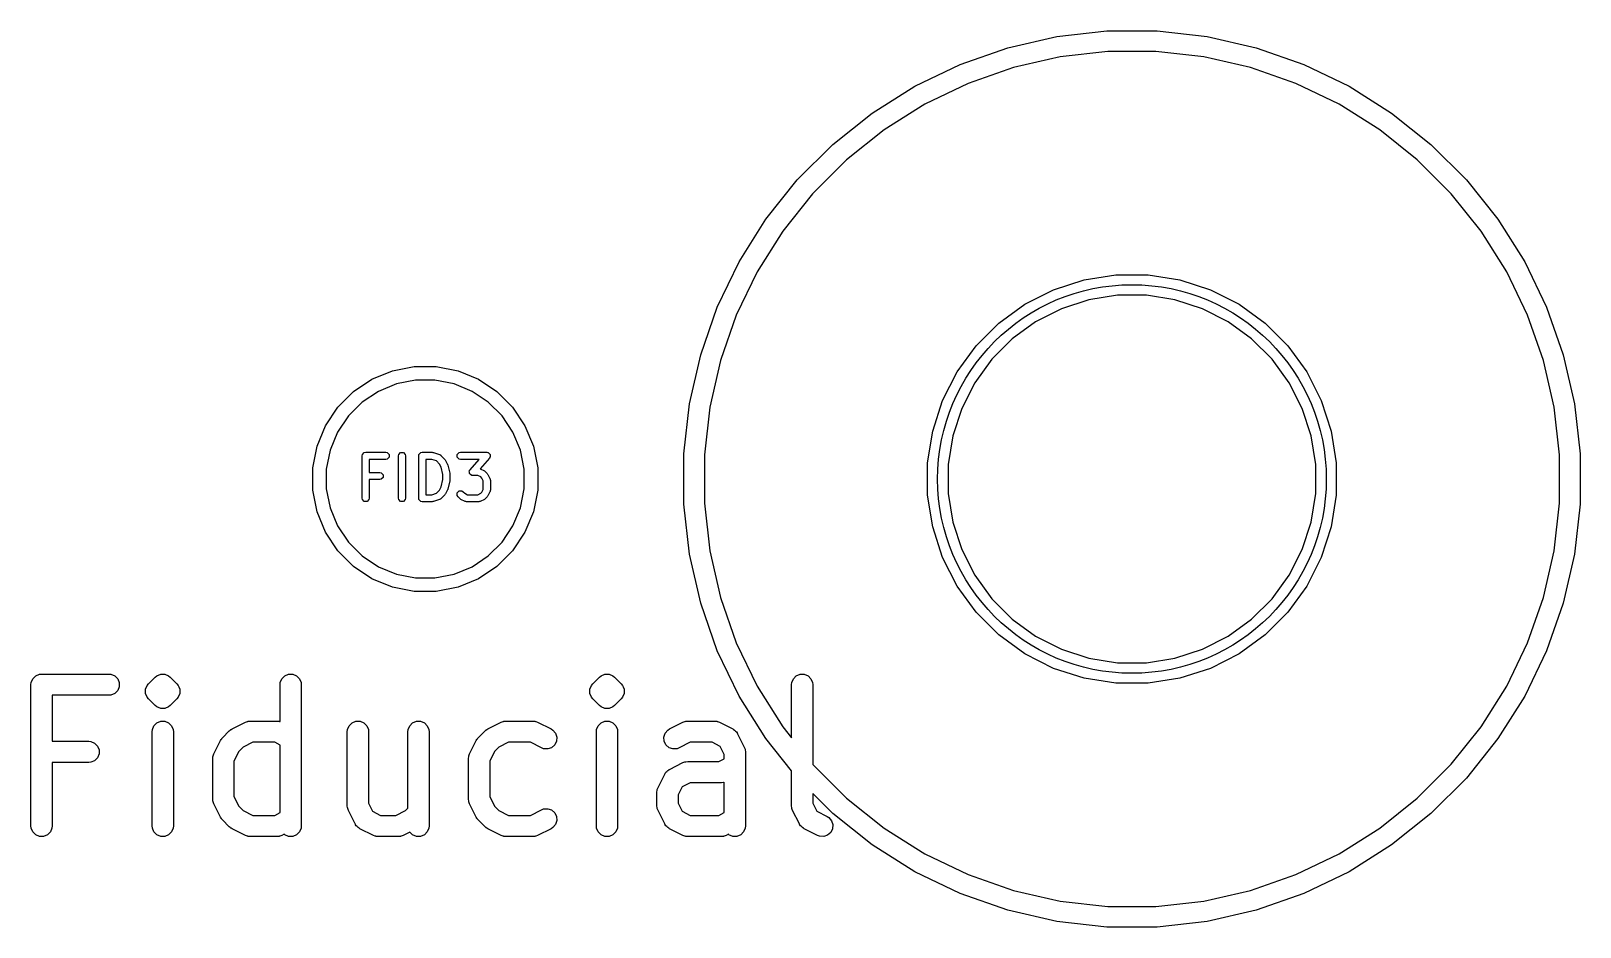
# Model space of a CAD drawing. Header units: inches. Extents: x 1.92 to 4.46, y -4.34 to -2.08.
# Drawn here: x 4.024 to 4.4555, y -4.2587 to -4.0091 of the extents above; entities that cross this region are included whole.
import ezdxf

# ---------------------------------------------------------------- set-up
doc = ezdxf.new("R2010")
doc.units = ezdxf.units.IN
doc.header["$MEASUREMENT"] = 0
doc.layers.add('BLACK', color=250, linetype='CONTINUOUS')

msp = doc.modelspace()

# ---------------------------------------------------------------- linework, layer by layer
at = {"layer": 'BLACK', "linetype": 'CONTINUOUS'}
for p, q in [((4.2961, -4.01374), (4.30977, -4.01062)), ((4.30977, -4.01062), (4.3237, -4.00905)), ((4.3237, -4.00905), (4.33772, -4.00905)), ((4.33772, -4.00905), (4.35165, -4.01062)), ((4.35165, -4.01062), (4.36531, -4.01374)), ((4.28287, -4.01837), (4.2961, -4.01374)), ((4.31073, -4.01626), (4.29769, -4.01924)), ((4.32402, -4.01476), (4.31073, -4.01626)), ((4.3374, -4.01476), (4.32402, -4.01476)), ((4.35069, -4.01626), (4.3374, -4.01476)), ((4.36373, -4.01924), (4.35069, -4.01626)), ((4.36531, -4.01374), (4.37854, -4.01837)), ((4.27024, -4.02446), (4.28287, -4.01837)), ((4.29769, -4.01924), (4.28506, -4.02366)), ((4.37636, -4.02366), (4.36373, -4.01924)), ((4.37854, -4.01837), (4.39117, -4.02446)), ((4.25837, -4.03191), (4.27024, -4.02446)), ((4.28506, -4.02366), (4.27301, -4.02946)), ((4.38841, -4.02946), (4.37636, -4.02366)), ((4.39117, -4.02446), (4.40304, -4.03191)), ((4.27301, -4.02946), (4.26168, -4.03658)), ((4.39973, -4.03658), (4.38841, -4.02946)), ((4.24742, -4.04065), (4.25837, -4.03191)), ((4.40304, -4.03191), (4.414, -4.04065)), ((4.26168, -4.03658), (4.25123, -4.04492)), ((4.41019, -4.04492), (4.39973, -4.03658)), ((4.2375, -4.05056), (4.24742, -4.04065)), ((4.414, -4.04065), (4.42391, -4.05056)), ((4.25123, -4.04492), (4.24177, -4.05438)), ((4.41965, -4.05438), (4.41019, -4.04492)), ((4.22876, -4.06152), (4.2375, -4.05056)), ((4.42391, -4.05056), (4.43265, -4.06152)), ((4.24177, -4.05438), (4.23343, -4.06483)), ((4.42799, -4.06483), (4.41965, -4.05438)), ((4.22131, -4.07339), (4.22876, -4.06152)), ((4.43265, -4.06152), (4.44011, -4.07339)), ((4.23343, -4.06483), (4.22631, -4.07616)), ((4.43511, -4.07616), (4.42799, -4.06483)), ((4.21522, -4.08602), (4.22131, -4.07339)), ((4.22631, -4.07616), (4.22051, -4.08821)), ((4.31738, -4.07835), (4.32623, -4.07695)), ((4.32623, -4.07695), (4.33519, -4.07695)), ((4.33519, -4.07695), (4.34404, -4.07835)), ((4.44091, -4.08821), (4.43511, -4.07616)), ((4.44011, -4.07339), (4.44619, -4.08602)), ((4.30088, -4.08518), (4.30886, -4.08112)), ((4.30886, -4.08112), (4.31738, -4.07835)), ((4.34404, -4.07835), (4.35255, -4.08112)), ((4.35255, -4.08112), (4.36054, -4.08518)), ((4.29363, -4.09045), (4.30088, -4.08518)), ((4.31872, -4.08394), (4.31106, -4.08643)), ((4.32668, -4.08268), (4.31872, -4.08394)), ((4.33474, -4.08268), (4.32668, -4.08268)), ((4.34269, -4.08394), (4.33474, -4.08268)), ((4.35036, -4.08643), (4.34269, -4.08394)), ((4.36054, -4.08518), (4.36778, -4.09045)), ((4.21059, -4.09925), (4.21522, -4.08602)), ((4.22051, -4.08821), (4.21609, -4.10084)), ((4.30388, -4.09008), (4.29737, -4.09482)), ((4.31106, -4.08643), (4.30388, -4.09008)), ((4.35753, -4.09008), (4.35036, -4.08643)), ((4.36405, -4.09482), (4.35753, -4.09008)), ((4.44533, -4.10084), (4.44091, -4.08821)), ((4.44619, -4.08602), (4.45082, -4.09925)), ((4.2873, -4.09678), (4.29363, -4.09045)), ((4.36778, -4.09045), (4.37412, -4.09678)), ((4.28203, -4.10403), (4.2873, -4.09678)), ((4.29737, -4.09482), (4.29167, -4.10052)), ((4.36975, -4.10052), (4.36405, -4.09482)), ((4.37412, -4.09678), (4.37938, -4.10403)), ((4.12472, -4.10372), (4.13077, -4.10251)), ((4.13077, -4.10251), (4.13695, -4.10251)), ((4.13695, -4.10251), (4.143, -4.10372)), ((4.20747, -4.11292), (4.21059, -4.09925)), ((4.21609, -4.10084), (4.21311, -4.11388)), ((4.29167, -4.10052), (4.28693, -4.10703)), ((4.37448, -4.10703), (4.36975, -4.10052)), ((4.44831, -4.11388), (4.44533, -4.10084)), ((4.45082, -4.09925), (4.45394, -4.11292)), ((4.11388, -4.10951), (4.11901, -4.10608)), ((4.11901, -4.10608), (4.12472, -4.10372)), ((4.12582, -4.10736), (4.1208, -4.10944)), ((4.13114, -4.1063), (4.12582, -4.10736)), ((4.13657, -4.1063), (4.13114, -4.1063)), ((4.1419, -4.10736), (4.13657, -4.1063)), ((4.14691, -4.10944), (4.1419, -4.10736)), ((4.143, -4.10372), (4.14871, -4.10608)), ((4.14871, -4.10608), (4.15384, -4.10951)), ((4.27797, -4.11201), (4.28203, -4.10403)), ((4.28693, -4.10703), (4.28328, -4.11421)), ((4.37814, -4.11421), (4.37448, -4.10703)), ((4.37938, -4.10403), (4.38345, -4.11201)), ((4.10951, -4.11388), (4.11388, -4.10951)), ((4.1208, -4.10944), (4.11629, -4.11245)), ((4.15143, -4.11245), (4.14691, -4.10944)), ((4.15384, -4.10951), (4.15821, -4.11388)), ((4.10608, -4.11901), (4.10951, -4.11388)), ((4.11629, -4.11245), (4.11245, -4.11629)), ((4.15526, -4.11629), (4.15143, -4.11245)), ((4.15821, -4.11388), (4.16164, -4.11901)), ((4.20591, -4.12685), (4.20747, -4.11292)), ((4.21311, -4.11388), (4.21161, -4.12717)), ((4.2752, -4.12053), (4.27797, -4.11201)), ((4.28328, -4.11421), (4.28079, -4.12187)), ((4.38063, -4.12187), (4.37814, -4.11421)), ((4.38345, -4.11201), (4.38622, -4.12053)), ((4.4498, -4.12717), (4.44831, -4.11388)), ((4.45394, -4.11292), (4.45551, -4.12685)), ((4.10372, -4.12472), (4.10608, -4.11901)), ((4.11245, -4.11629), (4.10944, -4.1208)), ((4.15828, -4.1208), (4.15526, -4.11629)), ((4.16164, -4.11901), (4.164, -4.12472)), ((4.10251, -4.13077), (4.10372, -4.12472)), ((4.10944, -4.1208), (4.10736, -4.12582)), ((4.16036, -4.12582), (4.15828, -4.1208)), ((4.164, -4.12472), (4.1652, -4.13077)), ((4.2738, -4.12938), (4.2752, -4.12053)), ((4.28079, -4.12187), (4.27953, -4.12983)), ((4.38189, -4.12983), (4.38063, -4.12187)), ((4.38622, -4.12053), (4.38762, -4.12938)), ((4.10736, -4.12582), (4.1063, -4.13114)), ((4.11628, -4.12741), (4.11636, -4.12703)), ((4.11628, -4.13922), (4.11628, -4.12741)), ((4.11636, -4.12703), (4.11689, -4.1265)), ((4.11689, -4.1265), (4.11727, -4.12642)), ((4.11727, -4.12642), (4.12289, -4.12642)), ((4.12289, -4.12839), (4.11825, -4.12839)), ((4.11825, -4.12839), (4.11825, -4.13205)), ((4.12289, -4.12642), (4.12327, -4.1265)), ((4.12327, -4.12832), (4.12289, -4.12839)), ((4.12327, -4.1265), (4.1238, -4.12703)), ((4.1238, -4.12779), (4.12327, -4.12832)), ((4.1238, -4.12703), (4.1238, -4.12779)), ((4.12641, -4.12741), (4.12648, -4.12703)), ((4.12641, -4.13922), (4.12641, -4.12741)), ((4.12648, -4.12703), (4.12701, -4.1265)), ((4.12701, -4.1265), (4.12777, -4.1265)), ((4.12777, -4.1265), (4.1283, -4.12703)), ((4.1283, -4.12703), (4.12837, -4.12741)), ((4.12837, -4.12741), (4.12837, -4.13922)), ((4.13203, -4.12741), (4.13211, -4.12703)), ((4.13203, -4.13922), (4.13203, -4.12741)), ((4.13211, -4.12703), (4.13264, -4.1265)), ((4.13264, -4.1265), (4.13301, -4.12642)), ((4.13301, -4.12642), (4.13583, -4.12642)), ((4.13567, -4.12839), (4.134, -4.12839)), ((4.134, -4.12839), (4.134, -4.13824)), ((4.13698, -4.12883), (4.13567, -4.12839)), ((4.13583, -4.12642), (4.13598, -4.12646)), ((4.13598, -4.12646), (4.13614, -4.12648)), ((4.13614, -4.12648), (4.13783, -4.12704)), ((4.13783, -4.12968), (4.13698, -4.12883)), ((4.13783, -4.12704), (4.13787, -4.12706)), ((4.13787, -4.12706), (4.13789, -4.12706)), ((4.13789, -4.12706), (4.13802, -4.12715)), ((4.13802, -4.12715), (4.13816, -4.12723)), ((4.13816, -4.12723), (4.13817, -4.12725)), ((4.13817, -4.12725), (4.13821, -4.12728)), ((4.13821, -4.12728), (4.13933, -4.1284)), ((4.13933, -4.1284), (4.13942, -4.12853)), ((4.13942, -4.12853), (4.13952, -4.12866)), ((4.13952, -4.12866), (4.14008, -4.12978)), ((4.14279, -4.12703), (4.14332, -4.1265)), ((4.14279, -4.12779), (4.14279, -4.12703)), ((4.14332, -4.12832), (4.14279, -4.12779)), ((4.14332, -4.1265), (4.1437, -4.12642)), ((4.1437, -4.12839), (4.14332, -4.12832)), ((4.1437, -4.12642), (4.15101, -4.12642)), ((4.14884, -4.12839), (4.1437, -4.12839)), ((4.14633, -4.13126), (4.14884, -4.12839)), ((4.15175, -4.12806), (4.14916, -4.13102)), ((4.15101, -4.12642), (4.15129, -4.12648)), ((4.15129, -4.12648), (4.15133, -4.12648)), ((4.15133, -4.12648), (4.15134, -4.12649)), ((4.15134, -4.12649), (4.15139, -4.1265)), ((4.15139, -4.1265), (4.15163, -4.12674)), ((4.15163, -4.12674), (4.15189, -4.12697)), ((4.15189, -4.12781), (4.15175, -4.12806)), ((4.15189, -4.12697), (4.1519, -4.12701)), ((4.15192, -4.12779), (4.15189, -4.12781)), ((4.1519, -4.12701), (4.15192, -4.12703)), ((4.15192, -4.12703), (4.15192, -4.12738)), ((4.15192, -4.12738), (4.15194, -4.12772)), ((4.15194, -4.12772), (4.15192, -4.12776)), ((4.15192, -4.12776), (4.15192, -4.12779)), ((4.16142, -4.13114), (4.16036, -4.12582)), ((4.20591, -4.12717), (4.20591, -4.12685)), ((4.20591, -4.14087), (4.20591, -4.12717)), ((4.21161, -4.12717), (4.21161, -4.14055)), ((4.4498, -4.14055), (4.4498, -4.12717)), ((4.45551, -4.12685), (4.45551, -4.14087)), ((4.10251, -4.13114), (4.10251, -4.13077)), ((4.10251, -4.13695), (4.10251, -4.13114)), ((4.1063, -4.13114), (4.1063, -4.13657)), ((4.11825, -4.13205), (4.1212, -4.13205)), ((4.1212, -4.13205), (4.12158, -4.13212)), ((4.12158, -4.13212), (4.12211, -4.13266)), ((4.12211, -4.13341), (4.12158, -4.13394)), ((4.12211, -4.13266), (4.12211, -4.13341)), ((4.13827, -4.13056), (4.13783, -4.12968)), ((4.13878, -4.13259), (4.13827, -4.13056)), ((4.13878, -4.13404), (4.13878, -4.13259)), ((4.14008, -4.12978), (4.14011, -4.12988)), ((4.14011, -4.12988), (4.14016, -4.12998)), ((4.14016, -4.12998), (4.14072, -4.13223)), ((4.14072, -4.13223), (4.14072, -4.13235)), ((4.14072, -4.13235), (4.14075, -4.13247)), ((4.14075, -4.13247), (4.14075, -4.13416)), ((4.14614, -4.13159), (4.14617, -4.13155)), ((4.14617, -4.13194), (4.14614, -4.13159)), ((4.14617, -4.13153), (4.14619, -4.1315)), ((4.14617, -4.13155), (4.14617, -4.13153)), ((4.14617, -4.13228), (4.14617, -4.13194)), ((4.14619, -4.13231), (4.14617, -4.13228)), ((4.14619, -4.1315), (4.14633, -4.13126)), ((4.14619, -4.13234), (4.14619, -4.13231)), ((4.14645, -4.13257), (4.14619, -4.13234)), ((4.1467, -4.13282), (4.14645, -4.13257)), ((4.14674, -4.13283), (4.1467, -4.13282)), ((4.14676, -4.13284), (4.14674, -4.13283)), ((4.1468, -4.13284), (4.14676, -4.13284)), ((4.14708, -4.13289), (4.1468, -4.13284)), ((4.14853, -4.13289), (4.14708, -4.13289)), ((4.1493, -4.13328), (4.14853, -4.13289)), ((4.14916, -4.13102), (4.1492, -4.13103)), ((4.1492, -4.13103), (4.15033, -4.13159)), ((4.14964, -4.13362), (4.1493, -4.13328)), ((4.15033, -4.13159), (4.15045, -4.13169)), ((4.15045, -4.13169), (4.15058, -4.13177)), ((4.15058, -4.13177), (4.15115, -4.13234)), ((4.15115, -4.13234), (4.15123, -4.13247)), ((4.15123, -4.13247), (4.15133, -4.13259)), ((4.15133, -4.13259), (4.15189, -4.13372)), ((4.16142, -4.13657), (4.16142, -4.13114)), ((4.1652, -4.13077), (4.1652, -4.13695)), ((4.2738, -4.12983), (4.2738, -4.12938)), ((4.2738, -4.13834), (4.2738, -4.12983)), ((4.27953, -4.12983), (4.27953, -4.13789)), ((4.38189, -4.13789), (4.38189, -4.12983)), ((4.38762, -4.12938), (4.38762, -4.13834)), ((4.10372, -4.143), (4.10251, -4.13695)), ((4.1063, -4.13657), (4.10736, -4.1419)), ((4.1212, -4.13402), (4.11825, -4.13402)), ((4.11825, -4.13402), (4.11825, -4.13922)), ((4.12158, -4.13394), (4.1212, -4.13402)), ((4.13698, -4.1378), (4.13783, -4.13695)), ((4.13783, -4.13695), (4.13827, -4.13606)), ((4.13827, -4.13606), (4.13878, -4.13404)), ((4.14008, -4.13685), (4.13952, -4.13797)), ((4.14011, -4.13674), (4.14008, -4.13685)), ((4.14016, -4.13665), (4.14011, -4.13674)), ((4.14072, -4.1344), (4.14016, -4.13665)), ((4.14075, -4.13416), (4.14072, -4.13428)), ((4.14072, -4.13428), (4.14072, -4.1344)), ((4.14279, -4.13772), (4.14332, -4.13719)), ((4.14279, -4.13847), (4.14279, -4.13772)), ((4.14332, -4.13719), (4.14408, -4.13719)), ((4.14408, -4.13719), (4.1444, -4.1374)), ((4.1444, -4.1374), (4.14485, -4.13785)), ((4.1493, -4.13785), (4.14964, -4.13751)), ((4.15003, -4.13439), (4.14964, -4.13362)), ((4.14964, -4.13751), (4.15003, -4.13674)), ((4.15003, -4.13674), (4.15003, -4.13439)), ((4.15189, -4.13741), (4.15133, -4.13854)), ((4.15189, -4.13372), (4.15191, -4.13377)), ((4.15191, -4.13736), (4.15189, -4.13741)), ((4.15191, -4.13377), (4.15192, -4.13378)), ((4.15192, -4.13735), (4.15191, -4.13736)), ((4.15192, -4.13378), (4.15195, -4.13394)), ((4.15195, -4.13719), (4.15192, -4.13735)), ((4.15195, -4.13394), (4.15199, -4.13409)), ((4.15199, -4.13704), (4.15195, -4.13719)), ((4.15199, -4.13409), (4.15199, -4.13411)), ((4.15199, -4.13411), (4.152, -4.13416)), ((4.152, -4.13697), (4.15199, -4.13702)), ((4.15199, -4.13702), (4.15199, -4.13704)), ((4.152, -4.13416), (4.152, -4.13697)), ((4.16036, -4.1419), (4.16142, -4.13657)), ((4.1652, -4.13695), (4.164, -4.143)), ((4.10736, -4.1419), (4.10944, -4.14691)), ((4.11636, -4.1396), (4.11628, -4.13922)), ((4.11689, -4.14013), (4.11636, -4.1396)), ((4.11764, -4.14013), (4.11689, -4.14013)), ((4.11818, -4.1396), (4.11764, -4.14013)), ((4.11825, -4.13922), (4.11818, -4.1396)), ((4.12648, -4.1396), (4.12641, -4.13922)), ((4.12701, -4.14013), (4.12648, -4.1396)), ((4.12777, -4.14013), (4.12701, -4.14013)), ((4.1283, -4.1396), (4.12777, -4.14013)), ((4.12837, -4.13922), (4.1283, -4.1396)), ((4.13211, -4.1396), (4.13203, -4.13922)), ((4.13264, -4.14013), (4.13211, -4.1396)), ((4.13301, -4.1402), (4.13264, -4.14013)), ((4.13583, -4.1402), (4.13301, -4.1402)), ((4.134, -4.13824), (4.13567, -4.13824)), ((4.13567, -4.13824), (4.13698, -4.1378)), ((4.13598, -4.14017), (4.13583, -4.1402)), ((4.13614, -4.14015), (4.13598, -4.14017)), ((4.13783, -4.13959), (4.13614, -4.14015)), ((4.13787, -4.13957), (4.13783, -4.13959)), ((4.13789, -4.13957), (4.13787, -4.13957)), ((4.13802, -4.13948), (4.13789, -4.13957)), ((4.13816, -4.1394), (4.13802, -4.13948)), ((4.13817, -4.13938), (4.13816, -4.1394)), ((4.13821, -4.13935), (4.13817, -4.13938)), ((4.13933, -4.13823), (4.13821, -4.13935)), ((4.13942, -4.1381), (4.13933, -4.13823)), ((4.13952, -4.13797), (4.13942, -4.1381)), ((4.143, -4.13879), (4.14279, -4.13847)), ((4.14357, -4.13935), (4.143, -4.13879)), ((4.1437, -4.13944), (4.14357, -4.13935)), ((4.14382, -4.13954), (4.1437, -4.13944)), ((4.14495, -4.1401), (4.14382, -4.13954)), ((4.14485, -4.13785), (4.14562, -4.13824)), ((4.145, -4.14011), (4.14495, -4.1401)), ((4.14501, -4.14013), (4.145, -4.14011)), ((4.14517, -4.14016), (4.14501, -4.14013)), ((4.14532, -4.1402), (4.14517, -4.14016)), ((4.14534, -4.14019), (4.14532, -4.1402)), ((4.14539, -4.1402), (4.14534, -4.14019)), ((4.14876, -4.1402), (4.14539, -4.1402)), ((4.14562, -4.13824), (4.14853, -4.13824)), ((4.14853, -4.13824), (4.1493, -4.13785)), ((4.14881, -4.14019), (4.14876, -4.1402)), ((4.14883, -4.1402), (4.14881, -4.14019)), ((4.14898, -4.14016), (4.14883, -4.1402)), ((4.14914, -4.14013), (4.14898, -4.14016)), ((4.14916, -4.14011), (4.14914, -4.14013)), ((4.1492, -4.1401), (4.14916, -4.14011)), ((4.15033, -4.13954), (4.1492, -4.1401)), ((4.15045, -4.13944), (4.15033, -4.13954)), ((4.15058, -4.13935), (4.15045, -4.13944)), ((4.15115, -4.13879), (4.15058, -4.13935)), ((4.15123, -4.13866), (4.15115, -4.13879)), ((4.15133, -4.13854), (4.15123, -4.13866)), ((4.15828, -4.14691), (4.16036, -4.1419)), ((4.20747, -4.1548), (4.20591, -4.14087)), ((4.21161, -4.14055), (4.21311, -4.15384)), ((4.2752, -4.14718), (4.2738, -4.13834)), ((4.27953, -4.13789), (4.28079, -4.14584)), ((4.38063, -4.14584), (4.38189, -4.13789)), ((4.38762, -4.13834), (4.38622, -4.14718)), ((4.44831, -4.15384), (4.4498, -4.14055)), ((4.45551, -4.14087), (4.45394, -4.1548)), ((4.10608, -4.14871), (4.10372, -4.143)), ((4.164, -4.143), (4.16164, -4.14871)), ((4.28079, -4.14584), (4.28328, -4.15351)), ((4.37814, -4.15351), (4.38063, -4.14584)), ((4.10951, -4.15384), (4.10608, -4.14871)), ((4.10944, -4.14691), (4.11245, -4.15143)), ((4.15526, -4.15143), (4.15828, -4.14691)), ((4.16164, -4.14871), (4.15821, -4.15384)), ((4.27797, -4.1557), (4.2752, -4.14718)), ((4.38622, -4.14718), (4.38345, -4.1557)), ((4.11388, -4.15821), (4.10951, -4.15384)), ((4.11245, -4.15143), (4.11629, -4.15526)), ((4.15143, -4.15526), (4.15526, -4.15143)), ((4.15821, -4.15384), (4.15384, -4.15821)), ((4.21059, -4.16846), (4.20747, -4.1548)), ((4.21311, -4.15384), (4.21609, -4.16688)), ((4.28328, -4.15351), (4.28693, -4.16068)), ((4.37448, -4.16068), (4.37814, -4.15351)), ((4.44533, -4.16688), (4.44831, -4.15384)), ((4.45394, -4.1548), (4.45082, -4.16846)), ((4.11901, -4.16164), (4.11388, -4.15821)), ((4.11629, -4.15526), (4.1208, -4.15828)), ((4.1208, -4.15828), (4.12582, -4.16036)), ((4.1419, -4.16036), (4.14691, -4.15828)), ((4.14691, -4.15828), (4.15143, -4.15526)), ((4.15384, -4.15821), (4.14871, -4.16164)), ((4.28203, -4.16369), (4.27797, -4.1557)), ((4.38345, -4.1557), (4.37938, -4.16369)), ((4.12472, -4.164), (4.11901, -4.16164)), ((4.12582, -4.16036), (4.13114, -4.16142)), ((4.13114, -4.16142), (4.13657, -4.16142)), ((4.13657, -4.16142), (4.1419, -4.16036)), ((4.14871, -4.16164), (4.143, -4.164)), ((4.28693, -4.16068), (4.29167, -4.1672)), ((4.36975, -4.1672), (4.37448, -4.16068)), ((4.13077, -4.1652), (4.12472, -4.164)), ((4.13695, -4.1652), (4.13077, -4.1652)), ((4.143, -4.164), (4.13695, -4.1652)), ((4.21609, -4.16688), (4.22051, -4.17951)), ((4.2873, -4.17093), (4.28203, -4.16369)), ((4.29167, -4.1672), (4.29737, -4.1729)), ((4.36405, -4.1729), (4.36975, -4.1672)), ((4.37938, -4.16369), (4.37412, -4.17093)), ((4.44091, -4.17951), (4.44533, -4.16688)), ((4.21522, -4.18169), (4.21059, -4.16846)), ((4.29363, -4.17727), (4.2873, -4.17093)), ((4.37412, -4.17093), (4.36778, -4.17727)), ((4.45082, -4.16846), (4.44619, -4.18169)), ((4.29737, -4.1729), (4.30388, -4.17763)), ((4.35753, -4.17763), (4.36405, -4.1729)), ((4.22051, -4.17951), (4.22631, -4.19156)), ((4.30088, -4.18253), (4.29363, -4.17727)), ((4.30388, -4.17763), (4.31106, -4.18129)), ((4.35036, -4.18129), (4.35753, -4.17763)), ((4.36778, -4.17727), (4.36054, -4.18253)), ((4.43511, -4.19156), (4.44091, -4.17951)), ((4.22131, -4.19432), (4.21522, -4.18169)), ((4.30886, -4.1866), (4.30088, -4.18253)), ((4.31106, -4.18129), (4.31872, -4.18378)), ((4.31872, -4.18378), (4.32668, -4.18504)), ((4.32668, -4.18504), (4.33474, -4.18504)), ((4.33474, -4.18504), (4.34269, -4.18378)), ((4.34269, -4.18378), (4.35036, -4.18129)), ((4.36054, -4.18253), (4.35255, -4.1866)), ((4.44619, -4.18169), (4.44011, -4.19432)), ((4.0241, -4.19056), (4.02454, -4.18949)), ((4.02454, -4.18949), (4.02536, -4.18868)), ((4.02536, -4.18868), (4.02642, -4.18824)), ((4.02642, -4.18824), (4.027, -4.18818)), ((4.027, -4.18818), (4.04574, -4.18818)), ((4.04574, -4.18818), (4.04632, -4.18824)), ((4.04632, -4.18824), (4.04738, -4.18868)), ((4.04738, -4.18868), (4.0482, -4.18949)), ((4.0482, -4.18949), (4.04864, -4.19056)), ((4.05678, -4.19092), (4.05865, -4.18905)), ((4.05865, -4.18905), (4.0591, -4.18868)), ((4.0591, -4.18868), (4.06017, -4.18824)), ((4.06017, -4.18824), (4.06132, -4.18824)), ((4.06132, -4.18824), (4.06132, -4.18824)), ((4.06132, -4.18824), (4.06238, -4.18868)), ((4.06238, -4.18868), (4.06283, -4.18905)), ((4.06283, -4.18905), (4.06471, -4.19092)), ((4.09347, -4.19056), (4.09391, -4.18949)), ((4.09391, -4.18949), (4.09472, -4.18868)), ((4.09472, -4.18868), (4.09579, -4.18824)), ((4.09579, -4.18824), (4.09694, -4.18824)), ((4.09694, -4.18824), (4.098, -4.18868)), ((4.098, -4.18868), (4.09882, -4.18949)), ((4.09882, -4.18949), (4.09926, -4.19056)), ((4.18051, -4.19092), (4.18239, -4.18905)), ((4.18239, -4.18905), (4.18284, -4.18868)), ((4.18284, -4.18868), (4.1839, -4.18824)), ((4.1839, -4.18824), (4.18505, -4.18824)), ((4.18505, -4.18824), (4.18505, -4.18824)), ((4.18505, -4.18824), (4.18612, -4.18868)), ((4.18612, -4.18868), (4.18656, -4.18905)), ((4.18656, -4.18905), (4.18844, -4.19092)), ((4.23595, -4.19056), (4.23639, -4.18949)), ((4.23639, -4.18949), (4.2372, -4.18868)), ((4.2372, -4.18868), (4.23827, -4.18824)), ((4.23827, -4.18824), (4.23942, -4.18824)), ((4.23942, -4.18824), (4.24049, -4.18868)), ((4.24049, -4.18868), (4.2413, -4.18949)), ((4.2413, -4.18949), (4.24174, -4.19056)), ((4.31738, -4.18937), (4.30886, -4.1866)), ((4.32623, -4.19077), (4.31738, -4.18937)), ((4.34404, -4.18937), (4.33519, -4.19077)), ((4.35255, -4.1866), (4.34404, -4.18937)), ((4.02404, -4.19113), (4.0241, -4.19056)), ((4.02404, -4.2305), (4.02404, -4.19113)), ((4.04738, -4.19359), (4.04632, -4.19403)), ((4.0482, -4.19278), (4.04738, -4.19359)), ((4.04864, -4.19171), (4.0482, -4.19278)), ((4.04864, -4.19056), (4.04864, -4.19171)), ((4.05597, -4.19243), (4.05641, -4.19137)), ((4.05597, -4.19359), (4.05597, -4.19243)), ((4.05641, -4.19465), (4.05597, -4.19359)), ((4.05641, -4.19137), (4.05678, -4.19092)), ((4.06471, -4.19092), (4.06507, -4.19137)), ((4.06507, -4.19137), (4.06521, -4.19171)), ((4.06551, -4.19359), (4.06507, -4.19465)), ((4.06521, -4.19171), (4.06551, -4.19243)), ((4.06551, -4.19243), (4.06551, -4.19359)), ((4.09341, -4.19113), (4.09347, -4.19056)), ((4.09341, -4.20142), (4.09341, -4.19113)), ((4.09926, -4.19056), (4.09932, -4.19113)), ((4.09932, -4.19113), (4.09932, -4.2305)), ((4.17971, -4.19243), (4.18015, -4.19137)), ((4.17971, -4.19359), (4.17971, -4.19243)), ((4.18015, -4.19465), (4.17971, -4.19359)), ((4.18015, -4.19137), (4.18051, -4.19092)), ((4.18844, -4.19092), (4.18881, -4.19137)), ((4.18881, -4.19137), (4.18895, -4.19171)), ((4.18925, -4.19359), (4.18881, -4.19465)), ((4.18895, -4.19171), (4.18925, -4.19243)), ((4.18925, -4.19243), (4.18925, -4.19359)), ((4.22631, -4.19156), (4.23343, -4.20288)), ((4.23589, -4.19113), (4.23595, -4.19056)), ((4.23589, -4.20598), (4.23589, -4.19113)), ((4.24174, -4.19056), (4.2418, -4.19113)), ((4.2418, -4.19113), (4.2418, -4.21337)), ((4.33519, -4.19077), (4.32623, -4.19077)), ((4.42799, -4.20288), (4.43511, -4.19156)), ((4.04574, -4.19409), (4.02995, -4.19409)), ((4.02995, -4.19409), (4.02995, -4.20693)), ((4.04632, -4.19403), (4.04574, -4.19409)), ((4.05678, -4.1951), (4.05641, -4.19465)), ((4.05865, -4.19697), (4.05678, -4.1951)), ((4.0591, -4.19734), (4.05865, -4.19697)), ((4.06017, -4.19778), (4.0591, -4.19734)), ((4.06132, -4.19778), (4.06017, -4.19778)), ((4.06017, -4.19778), (4.06017, -4.19778)), ((4.06238, -4.19734), (4.06132, -4.19778)), ((4.06132, -4.19778), (4.06132, -4.19778)), ((4.06283, -4.19697), (4.06238, -4.19734)), ((4.06471, -4.1951), (4.06283, -4.19697)), ((4.06507, -4.19465), (4.06471, -4.1951)), ((4.18051, -4.1951), (4.18015, -4.19465)), ((4.18239, -4.19697), (4.18051, -4.1951)), ((4.18284, -4.19734), (4.18239, -4.19697)), ((4.1839, -4.19778), (4.18284, -4.19734)), ((4.18505, -4.19778), (4.1839, -4.19778)), ((4.1839, -4.19778), (4.1839, -4.19778)), ((4.18612, -4.19734), (4.18505, -4.19778)), ((4.18505, -4.19778), (4.18505, -4.19778)), ((4.18656, -4.19697), (4.18612, -4.19734)), ((4.18844, -4.1951), (4.18656, -4.19697)), ((4.18881, -4.19465), (4.18844, -4.1951)), ((4.22876, -4.20619), (4.22131, -4.19432)), ((4.44011, -4.19432), (4.43265, -4.20619)), ((4.05829, -4.20262), (4.0591, -4.2018)), ((4.0591, -4.2018), (4.06017, -4.20136)), ((4.06017, -4.20136), (4.06132, -4.20136)), ((4.06132, -4.20136), (4.06238, -4.2018)), ((4.06238, -4.2018), (4.0632, -4.20262)), ((4.08004, -4.20349), (4.08379, -4.20162)), ((4.08379, -4.20162), (4.08433, -4.20141)), ((4.08433, -4.20141), (4.08444, -4.2014)), ((4.08444, -4.2014), (4.08454, -4.20136)), ((4.08454, -4.20136), (4.08511, -4.20131)), ((4.08511, -4.20131), (4.09261, -4.20131)), ((4.09261, -4.20131), (4.09319, -4.20136)), ((4.09319, -4.20136), (4.09329, -4.2014)), ((4.09329, -4.2014), (4.09339, -4.20141)), ((4.09339, -4.20141), (4.09341, -4.20142)), ((4.11266, -4.20262), (4.11347, -4.2018)), ((4.11347, -4.2018), (4.11453, -4.20136)), ((4.11453, -4.20136), (4.11569, -4.20136)), ((4.11569, -4.20136), (4.11675, -4.2018)), ((4.11675, -4.2018), (4.11757, -4.20262)), ((4.12953, -4.20262), (4.13034, -4.2018)), ((4.13034, -4.2018), (4.13141, -4.20136)), ((4.13141, -4.20136), (4.13256, -4.20136)), ((4.13256, -4.20136), (4.13362, -4.2018)), ((4.13362, -4.2018), (4.13444, -4.20262)), ((4.15129, -4.20349), (4.15503, -4.20162)), ((4.15503, -4.20162), (4.15558, -4.20141)), ((4.15558, -4.20141), (4.15568, -4.2014)), ((4.15568, -4.2014), (4.15578, -4.20136)), ((4.15578, -4.20136), (4.15636, -4.20131)), ((4.15636, -4.20131), (4.16385, -4.20131)), ((4.16385, -4.20131), (4.16443, -4.20136)), ((4.16443, -4.20136), (4.16453, -4.2014)), ((4.16453, -4.2014), (4.16463, -4.20141)), ((4.16463, -4.20141), (4.16517, -4.20162)), ((4.16517, -4.20162), (4.16892, -4.20349)), ((4.18202, -4.20262), (4.18284, -4.2018)), ((4.18284, -4.2018), (4.1839, -4.20136)), ((4.1839, -4.20136), (4.18505, -4.20136)), ((4.18505, -4.20136), (4.18612, -4.2018)), ((4.18612, -4.2018), (4.18693, -4.20262)), ((4.2019, -4.20349), (4.20565, -4.20162)), ((4.20565, -4.20162), (4.20619, -4.20141)), ((4.20619, -4.20141), (4.2063, -4.2014)), ((4.2063, -4.2014), (4.2064, -4.20136)), ((4.2064, -4.20136), (4.20697, -4.20131)), ((4.20697, -4.20131), (4.21447, -4.20131)), ((4.21447, -4.20131), (4.21505, -4.20136)), ((4.21505, -4.20136), (4.21515, -4.2014)), ((4.21515, -4.2014), (4.21525, -4.20141)), ((4.21525, -4.20141), (4.21579, -4.20162)), ((4.21579, -4.20162), (4.21954, -4.20349)), ((4.05779, -4.20426), (4.05785, -4.20368)), ((4.05779, -4.2305), (4.05779, -4.20426)), ((4.05785, -4.20368), (4.05829, -4.20262)), ((4.0632, -4.20262), (4.06364, -4.20368)), ((4.06364, -4.20368), (4.0637, -4.20426)), ((4.0637, -4.20426), (4.0637, -4.2305)), ((4.07497, -4.21044), (4.07685, -4.20669)), ((4.07685, -4.20669), (4.07701, -4.20644)), ((4.07701, -4.20644), (4.07703, -4.20637)), ((4.07703, -4.20637), (4.0771, -4.20629)), ((4.0771, -4.20629), (4.07716, -4.2062)), ((4.07716, -4.2062), (4.07722, -4.20615)), ((4.07722, -4.20615), (4.0774, -4.20592)), ((4.0774, -4.20592), (4.07928, -4.20404)), ((4.07928, -4.20404), (4.0795, -4.20386)), ((4.0795, -4.20386), (4.07955, -4.2038)), ((4.07955, -4.2038), (4.07964, -4.20374)), ((4.07964, -4.20374), (4.07972, -4.20368)), ((4.07972, -4.20368), (4.0798, -4.20365)), ((4.0798, -4.20365), (4.08004, -4.20349)), ((4.11216, -4.20426), (4.11221, -4.20368)), ((4.11216, -4.22488), (4.11216, -4.20426)), ((4.11221, -4.20368), (4.11266, -4.20262)), ((4.11757, -4.20262), (4.11801, -4.20368)), ((4.11801, -4.20368), (4.11806, -4.20426)), ((4.11806, -4.20426), (4.11806, -4.22418)), ((4.12903, -4.20426), (4.12909, -4.20368)), ((4.12903, -4.22553), (4.12903, -4.20426)), ((4.12909, -4.20368), (4.12953, -4.20262)), ((4.13444, -4.20262), (4.13488, -4.20368)), ((4.13488, -4.20368), (4.13494, -4.20426)), ((4.13494, -4.20426), (4.13494, -4.2305)), ((4.14622, -4.21044), (4.14809, -4.20669)), ((4.14809, -4.20669), (4.14825, -4.20644)), ((4.14825, -4.20644), (4.14828, -4.20637)), ((4.14828, -4.20637), (4.14834, -4.20629)), ((4.14834, -4.20629), (4.1484, -4.2062)), ((4.1484, -4.2062), (4.14846, -4.20615)), ((4.14846, -4.20615), (4.14864, -4.20592)), ((4.14864, -4.20592), (4.15052, -4.20404)), ((4.15052, -4.20404), (4.15074, -4.20386)), ((4.15074, -4.20386), (4.1508, -4.2038)), ((4.1508, -4.2038), (4.15088, -4.20374)), ((4.15088, -4.20374), (4.15097, -4.20368)), ((4.15097, -4.20368), (4.15104, -4.20365)), ((4.15104, -4.20365), (4.15129, -4.20349)), ((4.16892, -4.20349), (4.16941, -4.2038)), ((4.16941, -4.2038), (4.17017, -4.20467)), ((4.17017, -4.20467), (4.17053, -4.20576)), ((4.17053, -4.20576), (4.17045, -4.20691)), ((4.18152, -4.20426), (4.18158, -4.20368)), ((4.18152, -4.2305), (4.18152, -4.20426)), ((4.18158, -4.20368), (4.18202, -4.20262)), ((4.18693, -4.20262), (4.18737, -4.20368)), ((4.18737, -4.20368), (4.18743, -4.20426)), ((4.18743, -4.20426), (4.18743, -4.2305)), ((4.20029, -4.20576), (4.20066, -4.20467)), ((4.20038, -4.20691), (4.20029, -4.20576)), ((4.20066, -4.20467), (4.20141, -4.2038)), ((4.20141, -4.2038), (4.2019, -4.20349)), ((4.21954, -4.20349), (4.21964, -4.20355)), ((4.21964, -4.20355), (4.21968, -4.20357)), ((4.21968, -4.20357), (4.21974, -4.20362)), ((4.21974, -4.20362), (4.22003, -4.2038)), ((4.22003, -4.2038), (4.22028, -4.20408)), ((4.22028, -4.20408), (4.22056, -4.20432)), ((4.22056, -4.20432), (4.22074, -4.20461)), ((4.22074, -4.20461), (4.22079, -4.20467)), ((4.22079, -4.20467), (4.2208, -4.20472)), ((4.2208, -4.20472), (4.22086, -4.20481)), ((4.22086, -4.20481), (4.22274, -4.20856)), ((4.23589, -4.21513), (4.22876, -4.20619)), ((4.23343, -4.20288), (4.23589, -4.20598)), ((4.41965, -4.21334), (4.42799, -4.20288)), ((4.43265, -4.20619), (4.42391, -4.21715)), ((4.02995, -4.20693), (4.04012, -4.20693)), ((4.04012, -4.20693), (4.0407, -4.20699)), ((4.0407, -4.20699), (4.04176, -4.20743)), ((4.04176, -4.20743), (4.04258, -4.20824)), ((4.04258, -4.20824), (4.04302, -4.20931)), ((4.04302, -4.21046), (4.04258, -4.21152)), ((4.04302, -4.20931), (4.04302, -4.21046)), ((4.07472, -4.21118), (4.07476, -4.21108)), ((4.07476, -4.21108), (4.07477, -4.21098)), ((4.07477, -4.21098), (4.07497, -4.21044)), ((4.08192, -4.20976), (4.08057, -4.21245)), ((4.08311, -4.20856), (4.08192, -4.20976)), ((4.08581, -4.20721), (4.08311, -4.20856)), ((4.09192, -4.20721), (4.08581, -4.20721)), ((4.09341, -4.20796), (4.09192, -4.20721)), ((4.09341, -4.2268), (4.09341, -4.20796)), ((4.14596, -4.21118), (4.146, -4.21108)), ((4.146, -4.21108), (4.14601, -4.21098)), ((4.14601, -4.21098), (4.14622, -4.21044)), ((4.15316, -4.20976), (4.15181, -4.21245)), ((4.15435, -4.20856), (4.15316, -4.20976)), ((4.15705, -4.20721), (4.15435, -4.20856)), ((4.16316, -4.20721), (4.15705, -4.20721)), ((4.16628, -4.20877), (4.16316, -4.20721)), ((4.16682, -4.20898), (4.16628, -4.20877)), ((4.16797, -4.20906), (4.16682, -4.20898)), ((4.16907, -4.2087), (4.16797, -4.20906)), ((4.16994, -4.20794), (4.16907, -4.2087)), ((4.17045, -4.20691), (4.16994, -4.20794)), ((4.20089, -4.20794), (4.20038, -4.20691)), ((4.20176, -4.2087), (4.20089, -4.20794)), ((4.20286, -4.20906), (4.20176, -4.2087)), ((4.204, -4.20898), (4.20286, -4.20906)), ((4.20455, -4.20877), (4.204, -4.20898)), ((4.20767, -4.20721), (4.20455, -4.20877)), ((4.21378, -4.20721), (4.20767, -4.20721)), ((4.21602, -4.20833), (4.21378, -4.20721)), ((4.21714, -4.21058), (4.21602, -4.20833)), ((4.21714, -4.21181), (4.21714, -4.21058)), ((4.22274, -4.20856), (4.22295, -4.2091)), ((4.22295, -4.2091), (4.22295, -4.20921)), ((4.22295, -4.20921), (4.22299, -4.20931)), ((4.22299, -4.20931), (4.22305, -4.20988)), ((4.22305, -4.20988), (4.22305, -4.2305)), ((4.04012, -4.21284), (4.02995, -4.21284)), ((4.02995, -4.21284), (4.02995, -4.2305)), ((4.0407, -4.21278), (4.04012, -4.21284)), ((4.04176, -4.21234), (4.0407, -4.21278)), ((4.04258, -4.21152), (4.04176, -4.21234)), ((4.07466, -4.21176), (4.07472, -4.21118)), ((4.07466, -4.22301), (4.07466, -4.21176)), ((4.08057, -4.21245), (4.08057, -4.22231)), ((4.1459, -4.21176), (4.14596, -4.21118)), ((4.1459, -4.22301), (4.1459, -4.21176)), ((4.15181, -4.21245), (4.15181, -4.22231)), ((4.20089, -4.21557), (4.20117, -4.21533)), ((4.20117, -4.21533), (4.20141, -4.21505)), ((4.20141, -4.21505), (4.20171, -4.21487)), ((4.20171, -4.21487), (4.20176, -4.21482)), ((4.20176, -4.21482), (4.20181, -4.2148)), ((4.20181, -4.2148), (4.2019, -4.21474)), ((4.2019, -4.21474), (4.20565, -4.21287)), ((4.20565, -4.21287), (4.20619, -4.21266)), ((4.20619, -4.21266), (4.2063, -4.21265)), ((4.2063, -4.21265), (4.2064, -4.21261)), ((4.2064, -4.21261), (4.20697, -4.21255)), ((4.20697, -4.21255), (4.21565, -4.21255)), ((4.21565, -4.21255), (4.21714, -4.21181)), ((4.23589, -4.22488), (4.23589, -4.21513)), ((4.2418, -4.21337), (4.25123, -4.2228)), ((4.41019, -4.2228), (4.41965, -4.21334)), ((4.19871, -4.21981), (4.20058, -4.21606)), ((4.20058, -4.21606), (4.20064, -4.21596)), ((4.20064, -4.21596), (4.20066, -4.21592)), ((4.20066, -4.21592), (4.20071, -4.21586)), ((4.20071, -4.21586), (4.20089, -4.21557)), ((4.20543, -4.21958), (4.2043, -4.22183)), ((4.20767, -4.21846), (4.20543, -4.21958)), ((4.21635, -4.21846), (4.20767, -4.21846)), ((4.21692, -4.2184), (4.21635, -4.21846)), ((4.21702, -4.21836), (4.21692, -4.2184)), ((4.21713, -4.21835), (4.21702, -4.21836)), ((4.21714, -4.21835), (4.21713, -4.21835)), ((4.21714, -4.2268), (4.21714, -4.21835)), ((4.42391, -4.21715), (4.414, -4.22706)), ((4.07472, -4.22358), (4.07466, -4.22301)), ((4.07476, -4.22368), (4.07472, -4.22358)), ((4.07477, -4.22379), (4.07476, -4.22368)), ((4.07497, -4.22433), (4.07477, -4.22379)), ((4.08057, -4.22231), (4.08192, -4.22501)), ((4.14596, -4.22358), (4.1459, -4.22301)), ((4.146, -4.22368), (4.14596, -4.22358)), ((4.14601, -4.22379), (4.146, -4.22368)), ((4.14622, -4.22433), (4.14601, -4.22379)), ((4.15181, -4.22231), (4.15316, -4.22501)), ((4.1984, -4.22113), (4.19845, -4.22055)), ((4.1984, -4.22488), (4.1984, -4.22113)), ((4.19845, -4.22055), (4.19849, -4.22046)), ((4.19849, -4.22046), (4.1985, -4.22035)), ((4.1985, -4.22035), (4.19871, -4.21981)), ((4.2043, -4.22183), (4.2043, -4.22418)), ((4.24742, -4.22706), (4.2418, -4.22145)), ((4.2418, -4.22145), (4.2418, -4.22418)), ((4.25123, -4.2228), (4.26168, -4.23114)), ((4.39973, -4.23114), (4.41019, -4.2228)), ((4.07685, -4.22808), (4.07497, -4.22433)), ((4.07701, -4.22832), (4.07685, -4.22808)), ((4.07703, -4.2284), (4.07701, -4.22832)), ((4.08192, -4.22501), (4.08311, -4.2262)), ((4.08311, -4.2262), (4.08581, -4.22755)), ((4.08581, -4.22755), (4.09192, -4.22755)), ((4.09192, -4.22755), (4.09341, -4.2268)), ((4.11221, -4.22546), (4.11216, -4.22488)), ((4.11226, -4.22555), (4.11221, -4.22546)), ((4.11226, -4.22566), (4.11226, -4.22555)), ((4.11247, -4.2262), (4.11226, -4.22566)), ((4.11434, -4.22995), (4.11247, -4.2262)), ((4.11806, -4.22418), (4.11919, -4.22643)), ((4.11919, -4.22643), (4.12143, -4.22755)), ((4.12143, -4.22755), (4.12566, -4.22755)), ((4.12566, -4.22755), (4.12836, -4.2262)), ((4.12836, -4.2262), (4.12903, -4.22553)), ((4.14809, -4.22808), (4.14622, -4.22433)), ((4.14825, -4.22832), (4.14809, -4.22808)), ((4.14828, -4.2284), (4.14825, -4.22832)), ((4.15316, -4.22501), (4.15435, -4.2262)), ((4.15435, -4.2262), (4.15705, -4.22755)), ((4.15705, -4.22755), (4.16316, -4.22755)), ((4.16316, -4.22755), (4.16628, -4.22599)), ((4.16628, -4.22599), (4.16682, -4.22578)), ((4.16682, -4.22578), (4.16797, -4.2257)), ((4.16797, -4.2257), (4.16907, -4.22606)), ((4.16907, -4.22606), (4.16994, -4.22682)), ((4.16994, -4.22682), (4.17045, -4.22785)), ((4.17045, -4.22785), (4.17053, -4.229)), ((4.19845, -4.22546), (4.1984, -4.22488)), ((4.19849, -4.22555), (4.19845, -4.22546)), ((4.1985, -4.22566), (4.19849, -4.22555)), ((4.19871, -4.2262), (4.1985, -4.22566)), ((4.20058, -4.22995), (4.19871, -4.2262)), ((4.2043, -4.22418), (4.20543, -4.22643)), ((4.20543, -4.22643), (4.20767, -4.22755)), ((4.20767, -4.22755), (4.21565, -4.22755)), ((4.21565, -4.22755), (4.21714, -4.2268)), ((4.23595, -4.22546), (4.23589, -4.22488)), ((4.23599, -4.22555), (4.23595, -4.22546)), ((4.236, -4.22566), (4.23599, -4.22555)), ((4.2362, -4.2262), (4.236, -4.22566)), ((4.23808, -4.22995), (4.2362, -4.2262)), ((4.2418, -4.22418), (4.24292, -4.22643)), ((4.24292, -4.22643), (4.24579, -4.22786)), ((4.24579, -4.22786), (4.24628, -4.22817)), ((4.24628, -4.22817), (4.24703, -4.22904)), ((4.25837, -4.2358), (4.24742, -4.22706)), ((4.414, -4.22706), (4.40304, -4.2358)), ((4.0241, -4.23108), (4.02404, -4.2305)), ((4.02454, -4.23215), (4.0241, -4.23108)), ((4.02536, -4.23296), (4.02454, -4.23215)), ((4.02945, -4.23215), (4.02864, -4.23296)), ((4.02989, -4.23108), (4.02945, -4.23215)), ((4.02995, -4.2305), (4.02989, -4.23108)), ((4.05785, -4.23108), (4.05779, -4.2305)), ((4.05829, -4.23215), (4.05785, -4.23108)), ((4.0591, -4.23296), (4.05829, -4.23215)), ((4.0632, -4.23215), (4.06238, -4.23296)), ((4.06364, -4.23108), (4.0632, -4.23215)), ((4.0637, -4.2305), (4.06364, -4.23108)), ((4.0771, -4.22848), (4.07703, -4.2284)), ((4.07716, -4.22857), (4.0771, -4.22848)), ((4.07722, -4.22862), (4.07716, -4.22857)), ((4.0774, -4.22884), (4.07722, -4.22862)), ((4.07928, -4.23072), (4.0774, -4.22884)), ((4.0795, -4.2309), (4.07928, -4.23072)), ((4.07955, -4.23096), (4.0795, -4.2309)), ((4.07964, -4.23102), (4.07955, -4.23096)), ((4.07972, -4.23109), (4.07964, -4.23102)), ((4.0798, -4.23111), (4.07972, -4.23109)), ((4.08004, -4.23127), (4.0798, -4.23111)), ((4.08379, -4.23315), (4.08004, -4.23127)), ((4.09882, -4.23215), (4.098, -4.23296)), ((4.09926, -4.23108), (4.09882, -4.23215)), ((4.09932, -4.2305), (4.09926, -4.23108)), ((4.1144, -4.23005), (4.11434, -4.22995)), ((4.11442, -4.23009), (4.1144, -4.23005)), ((4.11447, -4.23015), (4.11442, -4.23009)), ((4.11465, -4.23044), (4.11447, -4.23015)), ((4.11493, -4.23068), (4.11465, -4.23044)), ((4.11517, -4.23096), (4.11493, -4.23068)), ((4.11547, -4.23115), (4.11517, -4.23096)), ((4.11552, -4.2312), (4.11547, -4.23115)), ((4.11557, -4.23121), (4.11552, -4.2312)), ((4.11566, -4.23127), (4.11557, -4.23121)), ((4.11941, -4.23315), (4.11566, -4.23127)), ((4.12958, -4.2322), (4.12768, -4.23315)), ((4.13034, -4.23296), (4.12958, -4.2322)), ((4.13444, -4.23215), (4.13362, -4.23296)), ((4.13488, -4.23108), (4.13444, -4.23215)), ((4.13494, -4.2305), (4.13488, -4.23108)), ((4.14834, -4.22848), (4.14828, -4.2284)), ((4.1484, -4.22857), (4.14834, -4.22848)), ((4.14846, -4.22862), (4.1484, -4.22857)), ((4.14864, -4.22884), (4.14846, -4.22862)), ((4.15052, -4.23072), (4.14864, -4.22884)), ((4.15074, -4.2309), (4.15052, -4.23072)), ((4.1508, -4.23096), (4.15074, -4.2309)), ((4.15088, -4.23102), (4.1508, -4.23096)), ((4.15097, -4.23109), (4.15088, -4.23102)), ((4.15104, -4.23111), (4.15097, -4.23109)), ((4.15129, -4.23127), (4.15104, -4.23111)), ((4.15503, -4.23315), (4.15129, -4.23127)), ((4.16892, -4.23127), (4.16517, -4.23315)), ((4.16941, -4.23096), (4.16892, -4.23127)), ((4.17017, -4.23009), (4.16941, -4.23096)), ((4.17053, -4.229), (4.17017, -4.23009)), ((4.18158, -4.23108), (4.18152, -4.2305)), ((4.18202, -4.23215), (4.18158, -4.23108)), ((4.18284, -4.23296), (4.18202, -4.23215)), ((4.18693, -4.23215), (4.18612, -4.23296)), ((4.18737, -4.23108), (4.18693, -4.23215)), ((4.18743, -4.2305), (4.18737, -4.23108)), ((4.20064, -4.23005), (4.20058, -4.22995)), ((4.20066, -4.23009), (4.20064, -4.23005)), ((4.20071, -4.23015), (4.20066, -4.23009)), ((4.20089, -4.23044), (4.20071, -4.23015)), ((4.20117, -4.23068), (4.20089, -4.23044)), ((4.20141, -4.23096), (4.20117, -4.23068)), ((4.20171, -4.23115), (4.20141, -4.23096)), ((4.20176, -4.2312), (4.20171, -4.23115)), ((4.20181, -4.23121), (4.20176, -4.2312)), ((4.2019, -4.23127), (4.20181, -4.23121)), ((4.20565, -4.23315), (4.2019, -4.23127)), ((4.22255, -4.23215), (4.22174, -4.23296)), ((4.22299, -4.23108), (4.22255, -4.23215)), ((4.22305, -4.2305), (4.22299, -4.23108)), ((4.23814, -4.23005), (4.23808, -4.22995)), ((4.23815, -4.23009), (4.23814, -4.23005)), ((4.2382, -4.23015), (4.23815, -4.23009)), ((4.23839, -4.23044), (4.2382, -4.23015)), ((4.23867, -4.23068), (4.23839, -4.23044)), ((4.23891, -4.23096), (4.23867, -4.23068)), ((4.2392, -4.23115), (4.23891, -4.23096)), ((4.23926, -4.2312), (4.2392, -4.23115)), ((4.2393, -4.23121), (4.23926, -4.2312)), ((4.2394, -4.23127), (4.2393, -4.23121)), ((4.24315, -4.23315), (4.2394, -4.23127)), ((4.2468, -4.23232), (4.24593, -4.23307)), ((4.24732, -4.23128), (4.2468, -4.23232)), ((4.24703, -4.22904), (4.2474, -4.23014)), ((4.2474, -4.23014), (4.24732, -4.23128)), ((4.26168, -4.23114), (4.27301, -4.23826)), ((4.38841, -4.23826), (4.39973, -4.23114)), ((4.02642, -4.2334), (4.02536, -4.23296)), ((4.02757, -4.2334), (4.02642, -4.2334)), ((4.02864, -4.23296), (4.02757, -4.2334)), ((4.06017, -4.2334), (4.0591, -4.23296)), ((4.06132, -4.2334), (4.06017, -4.2334)), ((4.06238, -4.23296), (4.06132, -4.2334)), ((4.08433, -4.23335), (4.08379, -4.23315)), ((4.08444, -4.23336), (4.08433, -4.23335)), ((4.08454, -4.2334), (4.08444, -4.23336)), ((4.08511, -4.23346), (4.08454, -4.2334)), ((4.09261, -4.23346), (4.08511, -4.23346)), ((4.09319, -4.2334), (4.09261, -4.23346)), ((4.09329, -4.23336), (4.09319, -4.2334)), ((4.09339, -4.23335), (4.09329, -4.23336)), ((4.09393, -4.23315), (4.09339, -4.23335)), ((4.09458, -4.23282), (4.09393, -4.23315)), ((4.09472, -4.23296), (4.09458, -4.23282)), ((4.09579, -4.2334), (4.09472, -4.23296)), ((4.09694, -4.2334), (4.09579, -4.2334)), ((4.098, -4.23296), (4.09694, -4.2334)), ((4.11995, -4.23335), (4.11941, -4.23315)), ((4.12006, -4.23336), (4.11995, -4.23335)), ((4.12016, -4.2334), (4.12006, -4.23336)), ((4.12073, -4.23346), (4.12016, -4.2334)), ((4.12636, -4.23346), (4.12073, -4.23346)), ((4.12694, -4.2334), (4.12636, -4.23346)), ((4.12703, -4.23336), (4.12694, -4.2334)), ((4.12714, -4.23335), (4.12703, -4.23336)), ((4.12768, -4.23315), (4.12714, -4.23335)), ((4.13141, -4.2334), (4.13034, -4.23296)), ((4.13256, -4.2334), (4.13141, -4.2334)), ((4.13362, -4.23296), (4.13256, -4.2334)), ((4.15558, -4.23335), (4.15503, -4.23315)), ((4.15568, -4.23336), (4.15558, -4.23335)), ((4.15578, -4.2334), (4.15568, -4.23336)), ((4.15636, -4.23346), (4.15578, -4.2334)), ((4.16385, -4.23346), (4.15636, -4.23346)), ((4.16443, -4.2334), (4.16385, -4.23346)), ((4.16453, -4.23336), (4.16443, -4.2334)), ((4.16463, -4.23335), (4.16453, -4.23336)), ((4.16517, -4.23315), (4.16463, -4.23335)), ((4.1839, -4.2334), (4.18284, -4.23296)), ((4.18505, -4.2334), (4.1839, -4.2334)), ((4.18612, -4.23296), (4.18505, -4.2334)), ((4.20619, -4.23335), (4.20565, -4.23315)), ((4.2063, -4.23336), (4.20619, -4.23335)), ((4.2064, -4.2334), (4.2063, -4.23336)), ((4.20697, -4.23346), (4.2064, -4.2334)), ((4.21635, -4.23346), (4.20697, -4.23346)), ((4.21692, -4.2334), (4.21635, -4.23346)), ((4.21702, -4.23336), (4.21692, -4.2334)), ((4.21713, -4.23335), (4.21702, -4.23336)), ((4.21767, -4.23315), (4.21713, -4.23335)), ((4.21832, -4.23282), (4.21767, -4.23315)), ((4.21846, -4.23296), (4.21832, -4.23282)), ((4.21952, -4.2334), (4.21846, -4.23296)), ((4.22067, -4.2334), (4.21952, -4.2334)), ((4.22174, -4.23296), (4.22067, -4.2334)), ((4.24369, -4.23335), (4.24315, -4.23315)), ((4.24484, -4.23343), (4.24369, -4.23335)), ((4.24593, -4.23307), (4.24484, -4.23343)), ((4.27024, -4.24326), (4.25837, -4.2358)), ((4.40304, -4.2358), (4.39117, -4.24326)), ((4.27301, -4.23826), (4.28506, -4.24406)), ((4.37636, -4.24406), (4.38841, -4.23826)), ((4.28287, -4.24934), (4.27024, -4.24326)), ((4.28506, -4.24406), (4.29769, -4.24848)), ((4.36373, -4.24848), (4.37636, -4.24406)), ((4.39117, -4.24326), (4.37854, -4.24934)), ((4.2961, -4.25397), (4.28287, -4.24934)), ((4.29769, -4.24848), (4.31073, -4.25146)), ((4.35069, -4.25146), (4.36373, -4.24848)), ((4.37854, -4.24934), (4.36531, -4.25397)), ((4.30977, -4.25709), (4.2961, -4.25397)), ((4.31073, -4.25146), (4.32402, -4.25295)), ((4.32402, -4.25295), (4.3374, -4.25295)), ((4.3374, -4.25295), (4.35069, -4.25146)), ((4.36531, -4.25397), (4.35165, -4.25709)), ((4.3237, -4.25866), (4.30977, -4.25709)), ((4.35165, -4.25709), (4.33772, -4.25866)), ((4.33772, -4.25866), (4.3237, -4.25866))]:
    msp.add_line(p, q, dxfattribs=at)
at = {"layer": 'BLACK'}
msp.add_circle((4.33071, -4.13386), 0.05413, dxfattribs=at)
msp.add_circle((4.33071, -4.13386), 0.05413, dxfattribs=at)

doc.saveas('drawing.dxf')
